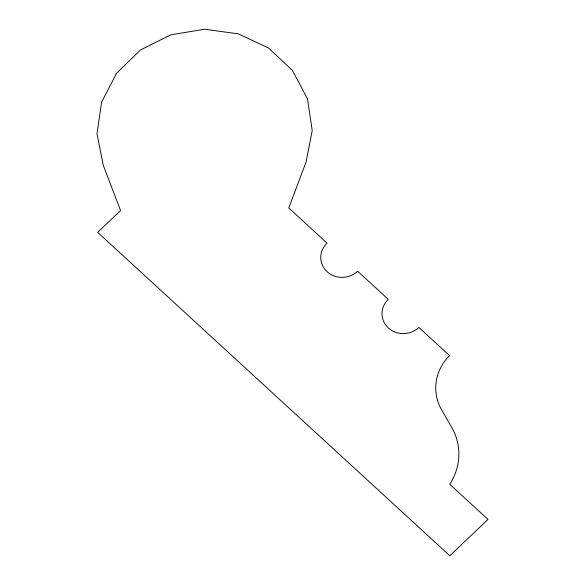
<?xml version="1.0" encoding="UTF-8"?>
<svg xmlns="http://www.w3.org/2000/svg" width="585" height="585" viewBox="0 0 585 585"><rect width="100%" height="100%" fill="white"/><g stroke="black" fill="none" stroke-linecap="round" stroke-linejoin="round"><path stroke-width="0.88" d="M101.658 101.995L97 133.694L103.179 165.014L120.561 210.563L97.658 232.362L449.821 555.75L488 519.414L449.719 484.263A61.169 57.103 -6.4 0 0 451.598 427.138L441.69 410.026A50.017 46.698 -6.4 0 1 449.529 355.585L418.911 327.461A21.645 20.204 -6.4 0 1 388.33 327.936A21.645 20.204 -6.4 0 1 388.286 299.344L357.662 271.221A21.645 20.204 -6.4 0 1 327.081 271.696A21.645 20.204 -6.4 0 1 327.037 243.104L288.763 207.953L306.057 162.089L312.222 130.594L307.549 99.026L292.522 70.566L268.639 48.08L238.307 33.828L204.589 29.25L170.871 34.8L140.554 49.93L116.678 73.103L101.658 101.995"/></g></svg>
